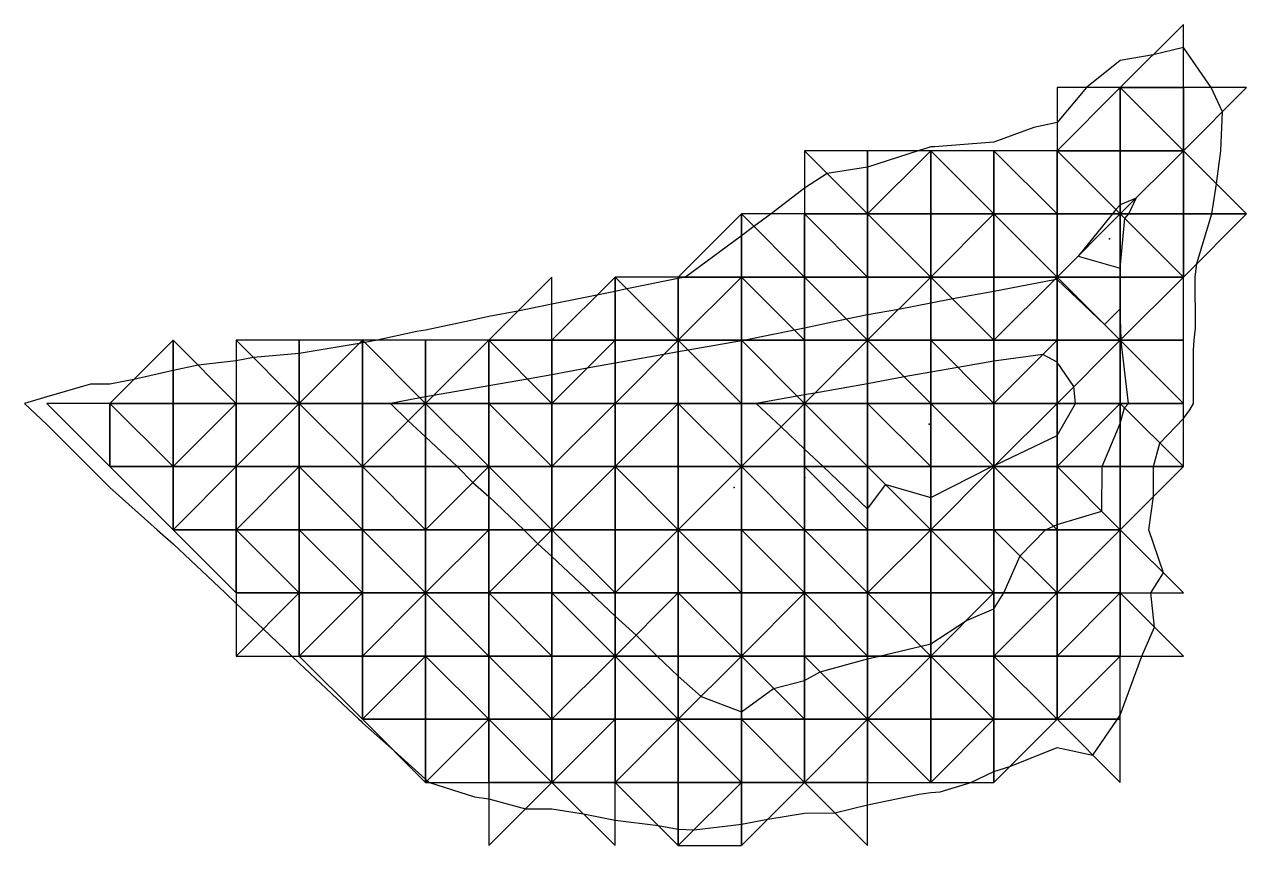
# Model space of a CAD drawing. Header units: metres. Extents: x 4732344 to 4732577, y 2266116 to 2266284.
# Drawn here: x 4732519.1 to 4732528.78, y 2266250.73 to 2266257.23 of the extents above; entities that cross this region are included whole.
import ezdxf

# ---------------------------------------------------------------- set-up
doc = ezdxf.new("R2010")
doc.units = ezdxf.units.M
doc.layers.add('TIN', color=5, linetype='Continuous')

msp = doc.modelspace()

# ---------------------------------------------------------------- linework, layer by layer
at = {"layer": 'lleno', "color": 3}
for points in [[(4732524.279, 2266255.2231, 1328.1258), (4732523.8731, 2266255.1409, 1328.1122), (4732523.779, 2266255.1219, 1328.109), (4732523.6351, 2266255.0911, 1328.1042), (4732523.279, 2266255.0216, 1328.0922), (4732523.0098, 2266254.9658, 1328.0831), (4732522.779, 2266254.9225, 1328.0752), (4732522.6259, 2266254.8881, 1328.0701), (4732522.279, 2266254.8152, 1328.0583), (4732522.2099, 2266254.8041, 1328.056), (4732521.8966, 2266254.735, 1328.0454), (4732521.7965, 2266254.7175, 1328.042), (4732521.779, 2266254.7142, 1328.0414), (4732521.7537, 2266254.7097, 1328.0405), (4732521.279, 2266254.6297, 1328.0244), (4732520.9149, 2266254.5991, 1328.0119), (4732520.779, 2266254.5722, 1328.0073), (4732520.4769, 2266254.5371, 1327.997), (4732520.279, 2266254.4945, 1327.9903), (4732519.9675, 2266254.4235, 1327.9799), (4732519.779, 2266254.3883, 1327.9735), (4732519.6257, 2266254.3883, 1327.9683), (4732519.279, 2266254.2867, 1327.9568), (4732519.1025, 2266254.235, 1327.9506), (4732519.279, 2266254.0683, 1327.9551), (4732519.6123, 2266253.735, 1327.9635), (4732519.6957, 2266253.6517, 1327.9616), (4732519.779, 2266253.5683, 1327.9594), (4732520.154, 2266253.235, 1327.9508), (4732520.2202, 2266253.1762, 1327.95), (4732520.279, 2266253.1239, 1327.9502), (4732520.6908, 2266252.735, 1327.9503), (4732520.779, 2266252.6517, 1327.9504), (4732520.9933, 2266252.4493, 1327.9505), (4732521.2202, 2266252.235, 1327.9506), (4732521.279, 2266252.1794, 1327.9506), (4732521.7496, 2266251.735, 1327.9505), (4732521.7651, 2266251.7211, 1327.9505), (4732521.779, 2266251.7072, 1327.9505), (4732522.029, 2266251.485, 1327.9509), (4732522.279, 2266251.26, 1327.9513), (4732522.2925, 2266251.2485, 1327.9516), (4732522.3084, 2266251.235, 1327.9522), (4732522.6647, 2266251.1207, 1327.9642), (4732522.779, 2266251.106, 1327.9681), (4732523.0701, 2266251.0261, 1327.978), (4732523.279, 2266251.0261, 1327.9852), (4732523.529, 2266250.985, 1327.9939), (4732523.779, 2266250.9362, 1328.0025), (4732524.1193, 2266250.8947, 1328.0142), (4732524.279, 2266250.8642, 1328.0197), (4732524.404, 2266250.86, 1328.0241), (4732524.779, 2266250.9033, 1328.0371), (4732524.9873, 2266250.9433, 1328.0443), (4732525.279, 2266250.9924, 1328.0545), (4732525.5192, 2266250.9948, 1328.0628), (4732525.779, 2266251.0582, 1328.0718), (4732526.1867, 2266251.1427, 1328.086), (4732526.279, 2266251.1561, 1328.0892), (4732526.354, 2266251.16, 1328.0918), (4732526.5948, 2266251.235, 1328.1002), (4732526.779, 2266251.3225, 1328.1184), (4732526.904, 2266251.36, 1328.1352), (4732527.279, 2266251.5116, 1328.1871), (4732527.5628, 2266251.4512, 1328.22), (4732527.7563, 2266251.735, 1328.2543), (4732527.779, 2266251.7683, 1328.2584), (4732527.9497, 2266252.235, 1328.2966), (4732528.0502, 2266252.4638, 1328.3175), (4732528.0214, 2266252.735, 1328.3239), (4732528.1201, 2266252.8939, 1328.3419), (4732528.0043, 2266253.235, 1328.3531), (4732528.0416, 2266253.4976, 1328.3847), (4732528.0433, 2266253.735, 1328.4077), (4732528.0936, 2266253.9204, 1328.4343), (4732528.279, 2266254.1143, 1328.4858), (4732528.33, 2266254.184, 1328.5015), (4732528.3585, 2266254.235, 1328.5114), (4732528.3585, 2266254.6555, 1328.5047), (4732528.3637, 2266254.735, 1328.5038), (4732528.3753, 2266254.8313, 1328.5037), (4732528.3716, 2266255.235, 1328.4939), (4732528.3854, 2266255.3414, 1328.494), (4732528.5049, 2266255.735, 1328.5064), (4732528.5418, 2266255.9722, 1328.5076), (4732528.574, 2266256.235, 1328.5074), (4732528.5873, 2266256.5433, 1328.4867), (4732528.4988, 2266256.735, 1328.4623), (4732528.279, 2266257.0525, 1328.4194), (4732528.0394, 2266256.9954, 1328.3953), (4732527.779, 2266256.9505, 1328.35), (4732527.513, 2266256.735, 1328.3076), (4732527.279, 2266256.46, 1328.2722), (4732527.0953, 2266256.4187, 1328.2404), (4732526.779, 2266256.3044, 1328.2075), (4732526.3093, 2266256.2653, 1328.1915), (4732526.279, 2266256.2653, 1328.1905), (4732526.2552, 2266256.2588, 1328.1897), (4732526.179, 2266256.235, 1328.1871), (4732525.779, 2266256.106, 1328.1739), (4732525.4596, 2266256.0544, 1328.1631), (4732525.279, 2266255.9395, 1328.1574), (4732525.0143, 2266255.735, 1328.1491), (4732524.879, 2266255.635, 1328.1448), (4732524.779, 2266255.5611, 1328.1417), (4732524.3378, 2266255.235, 1328.1278), (4732524.279, 2266255.2231, 1328.1258)], [(4732527.8139, 2266255.7001, 1328.4843), (4732527.8457, 2266255.735, 1328.4892), (4732527.904, 2266255.86, 1328.4968), (4732527.779, 2266255.8082, 1328.4757), (4732527.7449, 2266255.7691, 1328.4705), (4732527.7178, 2266255.735, 1328.4665), (4732527.4457, 2266255.4017, 1328.4256), (4732527.779, 2266255.3064, 1328.487), (4732527.8139, 2266255.7001, 1328.4843)], [(4732524.3579, 2266254.6561, 1328.2306), (4732524.279, 2266254.6422, 1328.228), (4732524.1651, 2266254.6211, 1328.2242), (4732523.779, 2266254.5527, 1328.2112), (4732523.5575, 2266254.5135, 1328.2037), (4732523.279, 2266254.4618, 1328.1943), (4732523.086, 2266254.428, 1328.1878), (4732522.779, 2266254.3742, 1328.1773), (4732522.3415, 2266254.2975, 1328.1625), (4732522.279, 2266254.2865, 1328.1604), (4732522.2351, 2266254.2789, 1328.1589), (4732522.0012, 2266254.235, 1328.15), (4732522.1401, 2266254.0961, 1328.1498), (4732522.279, 2266253.9718, 1328.1501), (4732522.529, 2266253.735, 1328.1502), (4732522.654, 2266253.61, 1328.15), (4732522.779, 2266253.4982, 1328.1502), (4732523.0568, 2266253.235, 1328.1501), (4732523.1679, 2266253.1239, 1328.1499), (4732523.279, 2266253.0245, 1328.1501), (4732523.5846, 2266252.735, 1328.15), (4732523.779, 2266252.5508, 1328.15), (4732523.9457, 2266252.4017, 1328.1503), (4732524.1123, 2266252.235, 1328.15), (4732524.279, 2266252.0771, 1328.15), (4732524.4596, 2266251.9156, 1328.1504), (4732524.779, 2266251.7927, 1328.1569), (4732525.0346, 2266251.9794, 1328.1726), (4732525.279, 2266252.0406, 1328.1833), (4732525.404, 2266252.11, 1328.1902), (4732525.779, 2266252.2123, 1328.2068), (4732525.8699, 2266252.235, 1328.2108), (4732526.2014, 2266252.3126, 1328.225), (4732526.279, 2266252.3307, 1328.2283), (4732526.5603, 2266252.5162, 1328.2447), (4732526.779, 2266252.61, 1328.2657), (4732526.8568, 2266252.735, 1328.2799), (4732526.9867, 2266253.0273, 1328.3067), (4732527.1881, 2266253.235, 1328.3392), (4732527.2504, 2266253.2636, 1328.348), (4732527.279, 2266253.2773, 1328.352), (4732527.6323, 2266253.3817, 1328.4009), (4732527.6361, 2266253.735, 1328.4353), (4732527.779, 2266254.0771, 1328.4933), (4732527.8127, 2266254.2013, 1328.5112), (4732527.8449, 2266254.235, 1328.5201), (4732527.7853, 2266254.7288, 1328.5011), (4732527.7853, 2266254.735, 1328.501), (4732527.7852, 2266254.7412, 1328.5008), (4732527.779, 2266254.985, 1328.4942), (4732527.654, 2266254.86, 1328.4748), (4732527.279, 2266255.2171, 1328.4001), (4732527.2579, 2266255.2139, 1328.3965), (4732526.779, 2266255.1214, 1328.3134), (4732526.4521, 2266255.0619, 1328.301), (4732526.279, 2266255.0281, 1328.2951), (4732526.0219, 2266254.9779, 1328.2865), (4732525.779, 2266254.935, 1328.2783), (4732525.6123, 2266254.9017, 1328.2728), (4732525.279, 2266254.8302, 1328.2616), (4732525.1998, 2266254.8142, 1328.2589), (4732524.8084, 2266254.735, 1328.2458), (4732524.7834, 2266254.7306, 1328.245), (4732524.779, 2266254.7298, 1328.2448), (4732524.3579, 2266254.6561, 1328.2306)], [(4732526.779, 2266254.5701, 1328.4258), (4732526.4939, 2266254.5201, 1328.4044), (4732526.279, 2266254.4824, 1328.3972), (4732526.0685, 2266254.4455, 1328.3901), (4732525.779, 2266254.3912, 1328.3804), (4732525.3613, 2266254.3173, 1328.3664), (4732525.279, 2266254.302, 1328.3636), (4732525.222, 2266254.292, 1328.3617), (4732524.8966, 2266254.235, 1328.3498), (4732525.0933, 2266254.0493, 1328.3498), (4732525.279, 2266253.8739, 1328.3498), (4732525.4261, 2266253.735, 1328.3499), (4732525.779, 2266253.4017, 1328.3499), (4732525.9219, 2266253.5921, 1328.3617), (4732526.279, 2266253.4892, 1328.3702), (4732526.7623, 2266253.735, 1328.4049), (4732526.7688, 2266253.7452, 1328.4061), (4732526.779, 2266253.7426, 1328.4073), (4732526.7925, 2266253.7485, 1328.4092), (4732527.279, 2266253.9815, 1328.4954), (4732527.4242, 2266254.235, 1328.5453), (4732527.4123, 2266254.3683, 1328.5429), (4732527.279, 2266254.5623, 1328.5149), (4732527.1659, 2266254.6219, 1328.4934), (4732526.779, 2266254.5701, 1328.4258)]]:
    msp.add_polyline3d(points, dxfattribs=at)
at = {"layer": 'lleno_centroid', "color": 2}
for p in [(4732527.6927, 2266255.5385, 1328.4664), (4732526.2647, 2266254.0702, 1328.3908), (4732525.2825, 2266253.6477, 1328.2418), (4732524.7232, 2266253.5688, 1328.1197)]:
    msp.add_point(p, dxfattribs=at)
at = {"layer": 'TIN', "color": 5}
for points in [[(4732527.779, 2266256.735, 0.125), (4732528.279, 2266256.735, 0.14), (4732528.279, 2266257.235, 0.077)], [(4732527.779, 2266256.735, 0.125), (4732527.279, 2266256.735, 0.078), (4732527.279, 2266256.235, 0.118)], [(4732527.279, 2266256.235, 0.118), (4732527.779, 2266256.235, 0.165), (4732527.779, 2266256.735, 0.125)], [(4732528.279, 2266256.235, 0.182), (4732528.279, 2266256.735, 0.14), (4732527.779, 2266256.735, 0.125)], [(4732527.779, 2266256.735, 0.125), (4732527.779, 2266256.235, 0.165), (4732528.279, 2266256.235, 0.182)], [(4732528.779, 2266256.735, 0.049), (4732528.279, 2266256.735, 0.14), (4732528.279, 2266256.235, 0.182)], [(4732525.279, 2266256.235, 0.087), (4732525.279, 2266255.735, 0.109), (4732525.779, 2266255.735, 0.123)], [(4732525.779, 2266255.735, 0.123), (4732525.779, 2266256.235, 0.092), (4732525.279, 2266256.235, 0.087)], [(4732526.279, 2266256.235, 0.102), (4732525.779, 2266256.235, 0.092), (4732525.779, 2266255.735, 0.123)], [(4732525.779, 2266255.735, 0.123), (4732526.279, 2266255.735, 0.133), (4732526.279, 2266256.235, 0.102)], [(4732526.279, 2266256.235, 0.102), (4732526.279, 2266255.735, 0.133), (4732526.779, 2266255.735, 0.14)], [(4732526.779, 2266255.735, 0.14), (4732526.779, 2266256.235, 0.105), (4732526.279, 2266256.235, 0.102)], [(4732526.779, 2266255.735, 0.14), (4732527.279, 2266255.735, 0.157), (4732526.779, 2266256.235, 0.105)], [(4732527.279, 2266255.735, 0.157), (4732527.279, 2266256.235, 0.118), (4732526.779, 2266256.235, 0.105)], [(4732527.279, 2266255.735, 0.157), (4732527.779, 2266255.735, 0.206), (4732527.279, 2266256.235, 0.118)], [(4732527.279, 2266256.235, 0.118), (4732527.779, 2266255.735, 0.206), (4732527.779, 2266256.235, 0.165)], [(4732528.279, 2266256.235, 0.182), (4732527.779, 2266255.735, 0.206), (4732528.279, 2266255.735, 0.161)], [(4732527.779, 2266256.235, 0.165), (4732527.779, 2266255.735, 0.206), (4732528.279, 2266256.235, 0.182)], [(4732528.279, 2266255.735, 0.161), (4732528.779, 2266255.735, 0.026), (4732528.279, 2266256.235, 0.182)], [(4732524.279, 2266255.235, 0.098), (4732524.779, 2266255.235, 0.115), (4732524.779, 2266255.735, 0.092)], [(4732525.279, 2266255.235, 0.132), (4732525.279, 2266255.735, 0.109), (4732524.779, 2266255.735, 0.092)], [(4732524.779, 2266255.735, 0.092), (4732524.779, 2266255.235, 0.115), (4732525.279, 2266255.235, 0.132)], [(4732525.279, 2266255.235, 0.132), (4732525.779, 2266255.235, 0.149), (4732525.279, 2266255.735, 0.109)], [(4732525.279, 2266255.735, 0.109), (4732525.779, 2266255.235, 0.149), (4732525.779, 2266255.735, 0.123)], [(4732525.779, 2266255.735, 0.123), (4732525.779, 2266255.235, 0.149), (4732526.279, 2266255.235, 0.164)], [(4732526.279, 2266255.235, 0.164), (4732526.279, 2266255.735, 0.133), (4732525.779, 2266255.735, 0.123)], [(4732526.779, 2266255.735, 0.14), (4732526.279, 2266255.735, 0.133), (4732526.279, 2266255.235, 0.164)], [(4732526.279, 2266255.235, 0.164), (4732526.779, 2266255.235, 0.18), (4732526.779, 2266255.735, 0.14)], [(4732527.279, 2266255.235, 0.197), (4732527.279, 2266255.735, 0.157), (4732526.779, 2266255.735, 0.14)], [(4732526.779, 2266255.735, 0.14), (4732526.779, 2266255.235, 0.18), (4732527.279, 2266255.235, 0.197)], [(4732527.779, 2266255.235, 0.199), (4732527.779, 2266255.735, 0.206), (4732527.279, 2266255.235, 0.197)], [(4732527.279, 2266255.235, 0.197), (4732527.779, 2266255.735, 0.206), (4732527.279, 2266255.735, 0.157)], [(4732527.779, 2266255.235, 0.199), (4732528.279, 2266255.235, 0.12), (4732527.779, 2266255.735, 0.206)], [(4732527.779, 2266255.735, 0.206), (4732528.279, 2266255.235, 0.12), (4732528.279, 2266255.735, 0.161)], [(4732528.279, 2266255.735, 0.161), (4732528.279, 2266255.235, 0.12), (4732528.779, 2266255.735, 0.026)], [(4732522.779, 2266254.735, 0.13), (4732523.279, 2266254.735, 0.147), (4732523.279, 2266255.235, 0.065)], [(4732523.779, 2266255.235, 0.081), (4732523.279, 2266254.735, 0.147), (4732523.779, 2266254.735, 0.165)], [(4732523.779, 2266255.235, 0.081), (4732524.279, 2266254.735, 0.182), (4732524.279, 2266255.235, 0.098)], [(4732523.779, 2266254.735, 0.165), (4732524.279, 2266254.735, 0.182), (4732523.779, 2266255.235, 0.081)], [(4732524.279, 2266254.735, 0.182), (4732524.779, 2266255.235, 0.115), (4732524.279, 2266255.235, 0.098)], [(4732524.779, 2266254.735, 0.199), (4732524.779, 2266255.235, 0.115), (4732524.279, 2266254.735, 0.182)], [(4732525.279, 2266254.735, 0.216), (4732524.779, 2266255.235, 0.115), (4732524.779, 2266254.735, 0.199)], [(4732525.279, 2266255.235, 0.132), (4732524.779, 2266255.235, 0.115), (4732525.279, 2266254.735, 0.216)], [(4732525.779, 2266254.735, 0.234), (4732525.779, 2266255.235, 0.149), (4732525.279, 2266255.235, 0.132)], [(4732525.279, 2266255.235, 0.132), (4732525.279, 2266254.735, 0.216), (4732525.779, 2266254.735, 0.234)], [(4732526.279, 2266254.735, 0.251), (4732526.279, 2266255.235, 0.164), (4732525.779, 2266254.735, 0.234)], [(4732525.779, 2266254.735, 0.234), (4732526.279, 2266255.235, 0.164), (4732525.779, 2266255.235, 0.149)], [(4732526.279, 2266255.235, 0.164), (4732526.779, 2266254.735, 0.268), (4732526.779, 2266255.235, 0.18)], [(4732526.279, 2266254.735, 0.251), (4732526.779, 2266254.735, 0.268), (4732526.279, 2266255.235, 0.164)], [(4732527.279, 2266255.235, 0.197), (4732526.779, 2266254.735, 0.268), (4732527.279, 2266254.735, 0.281)], [(4732526.779, 2266255.235, 0.18), (4732526.779, 2266254.735, 0.268), (4732527.279, 2266255.235, 0.197)], [(4732527.779, 2266254.735, 0.201), (4732527.279, 2266255.235, 0.197), (4732527.279, 2266254.735, 0.281)], [(4732527.779, 2266255.235, 0.199), (4732527.279, 2266255.235, 0.197), (4732527.779, 2266254.735, 0.201)], [(4732527.779, 2266254.735, 0.201), (4732528.279, 2266255.235, 0.12), (4732527.779, 2266255.235, 0.199)], [(4732527.779, 2266254.735, 0.201), (4732528.279, 2266254.735, 0.121), (4732528.279, 2266255.235, 0.12)], [(4732519.779, 2266254.235, 0.123), (4732520.279, 2266254.235, 0.141), (4732520.279, 2266254.735, 0.062)], [(4732520.779, 2266254.235, 0.158), (4732520.279, 2266254.735, 0.062), (4732520.279, 2266254.235, 0.141)], [(4732521.279, 2266254.235, 0.175), (4732521.279, 2266254.735, 0.08), (4732520.779, 2266254.735, 0.072)], [(4732520.779, 2266254.735, 0.072), (4732520.779, 2266254.235, 0.158), (4732521.279, 2266254.235, 0.175)], [(4732521.779, 2266254.235, 0.192), (4732521.779, 2266254.735, 0.096), (4732521.279, 2266254.235, 0.175)], [(4732521.779, 2266254.735, 0.096), (4732521.279, 2266254.735, 0.08), (4732521.279, 2266254.235, 0.175)], [(4732522.279, 2266254.235, 0.21), (4732522.279, 2266254.735, 0.113), (4732521.779, 2266254.735, 0.096)], [(4732522.279, 2266254.235, 0.21), (4732521.779, 2266254.735, 0.096), (4732521.779, 2266254.235, 0.192)], [(4732522.779, 2266254.735, 0.13), (4732522.279, 2266254.235, 0.21), (4732522.779, 2266254.235, 0.227)], [(4732522.279, 2266254.735, 0.113), (4732522.279, 2266254.235, 0.21), (4732522.779, 2266254.735, 0.13)], [(4732522.779, 2266254.735, 0.13), (4732523.279, 2266254.235, 0.244), (4732523.279, 2266254.735, 0.147)], [(4732522.779, 2266254.735, 0.13), (4732522.779, 2266254.235, 0.227), (4732523.279, 2266254.235, 0.244)], [(4732523.779, 2266254.735, 0.165), (4732523.279, 2266254.735, 0.147), (4732523.279, 2266254.235, 0.244)], [(4732523.279, 2266254.235, 0.244), (4732523.779, 2266254.235, 0.261), (4732523.779, 2266254.735, 0.165)], [(4732523.779, 2266254.235, 0.261), (4732524.279, 2266254.735, 0.182), (4732523.779, 2266254.735, 0.165)], [(4732524.279, 2266254.235, 0.279), (4732524.279, 2266254.735, 0.182), (4732523.779, 2266254.235, 0.261)], [(4732524.279, 2266254.735, 0.182), (4732524.779, 2266254.235, 0.296), (4732524.779, 2266254.735, 0.199)], [(4732524.279, 2266254.235, 0.279), (4732524.779, 2266254.235, 0.296), (4732524.279, 2266254.735, 0.182)], [(4732524.779, 2266254.735, 0.199), (4732524.779, 2266254.235, 0.296), (4732525.279, 2266254.235, 0.313)], [(4732525.279, 2266254.235, 0.313), (4732525.279, 2266254.735, 0.216), (4732524.779, 2266254.735, 0.199)], [(4732525.279, 2266254.235, 0.313), (4732525.779, 2266254.735, 0.234), (4732525.279, 2266254.735, 0.216)], [(4732525.779, 2266254.235, 0.33), (4732525.779, 2266254.735, 0.234), (4732525.279, 2266254.235, 0.313)], [(4732525.779, 2266254.735, 0.234), (4732526.279, 2266254.235, 0.348), (4732526.279, 2266254.735, 0.251)], [(4732525.779, 2266254.735, 0.234), (4732525.779, 2266254.235, 0.33), (4732526.279, 2266254.235, 0.348)], [(4732526.779, 2266254.235, 0.365), (4732526.779, 2266254.735, 0.268), (4732526.279, 2266254.735, 0.251)], [(4732526.279, 2266254.735, 0.251), (4732526.279, 2266254.235, 0.348), (4732526.779, 2266254.235, 0.365)], [(4732527.279, 2266254.735, 0.281), (4732526.779, 2266254.735, 0.268), (4732526.779, 2266254.235, 0.365)], [(4732527.279, 2266254.235, 0.336), (4732527.279, 2266254.735, 0.281), (4732526.779, 2266254.235, 0.365)], [(4732527.779, 2266254.735, 0.201), (4732527.279, 2266254.735, 0.281), (4732527.279, 2266254.235, 0.336)], [(4732527.279, 2266254.235, 0.336), (4732527.779, 2266254.235, 0.212), (4732527.779, 2266254.735, 0.201)], [(4732527.779, 2266254.735, 0.201), (4732527.779, 2266254.235, 0.212), (4732528.279, 2266254.235, 0.121)], [(4732528.279, 2266254.235, 0.121), (4732528.279, 2266254.735, 0.121), (4732527.779, 2266254.735, 0.201)], [(4732519.279, 2266254.235, 0.106), (4732519.779, 2266253.735, 0.106), (4732519.779, 2266254.235, 0.123)], [(4732520.279, 2266253.735, 0.122), (4732520.279, 2266254.235, 0.141), (4732519.779, 2266254.235, 0.123)], [(4732519.779, 2266254.235, 0.123), (4732519.779, 2266253.735, 0.106), (4732520.279, 2266253.735, 0.122)], [(4732520.279, 2266254.235, 0.141), (4732520.279, 2266253.735, 0.122), (4732520.779, 2266254.235, 0.158)], [(4732520.279, 2266253.735, 0.122), (4732520.779, 2266253.735, 0.14), (4732520.779, 2266254.235, 0.158)], [(4732521.279, 2266254.235, 0.175), (4732520.779, 2266254.235, 0.158), (4732520.779, 2266253.735, 0.14)], [(4732520.779, 2266253.735, 0.14), (4732521.279, 2266253.735, 0.157), (4732521.279, 2266254.235, 0.175)], [(4732521.279, 2266254.235, 0.175), (4732521.779, 2266253.735, 0.174), (4732521.779, 2266254.235, 0.192)], [(4732521.279, 2266254.235, 0.175), (4732521.279, 2266253.735, 0.157), (4732521.779, 2266253.735, 0.174)], [(4732521.779, 2266254.235, 0.192), (4732521.779, 2266253.735, 0.174), (4732522.279, 2266254.235, 0.21)], [(4732522.279, 2266254.235, 0.21), (4732521.779, 2266253.735, 0.174), (4732522.279, 2266253.735, 0.191)], [(4732522.779, 2266253.735, 0.209), (4732522.779, 2266254.235, 0.227), (4732522.279, 2266254.235, 0.21)], [(4732522.279, 2266254.235, 0.21), (4732522.279, 2266253.735, 0.191), (4732522.779, 2266253.735, 0.209)], [(4732522.779, 2266254.235, 0.227), (4732523.279, 2266253.735, 0.226), (4732523.279, 2266254.235, 0.244)], [(4732522.779, 2266253.735, 0.209), (4732523.279, 2266253.735, 0.226), (4732522.779, 2266254.235, 0.227)], [(4732523.279, 2266253.735, 0.226), (4732523.779, 2266253.735, 0.243), (4732523.779, 2266254.235, 0.261)], [(4732523.779, 2266254.235, 0.261), (4732523.279, 2266254.235, 0.244), (4732523.279, 2266253.735, 0.226)], [(4732524.279, 2266253.735, 0.26), (4732524.279, 2266254.235, 0.279), (4732523.779, 2266253.735, 0.243)], [(4732524.279, 2266254.235, 0.279), (4732523.779, 2266254.235, 0.261), (4732523.779, 2266253.735, 0.243)], [(4732524.779, 2266253.735, 0.278), (4732524.279, 2266254.235, 0.279), (4732524.279, 2266253.735, 0.26)], [(4732524.779, 2266253.735, 0.278), (4732524.779, 2266254.235, 0.296), (4732524.279, 2266254.235, 0.279)], [(4732525.279, 2266254.235, 0.313), (4732524.779, 2266253.735, 0.278), (4732525.279, 2266253.735, 0.295)], [(4732524.779, 2266254.235, 0.296), (4732524.779, 2266253.735, 0.278), (4732525.279, 2266254.235, 0.313)], [(4732525.279, 2266253.735, 0.295), (4732525.779, 2266253.735, 0.312), (4732525.279, 2266254.235, 0.313)], [(4732525.779, 2266253.735, 0.312), (4732525.779, 2266254.235, 0.33), (4732525.279, 2266254.235, 0.313)], [(4732526.279, 2266253.735, 0.329), (4732525.779, 2266254.235, 0.33), (4732525.779, 2266253.735, 0.312)], [(4732526.279, 2266254.235, 0.348), (4732525.779, 2266254.235, 0.33), (4732526.279, 2266253.735, 0.329)], [(4732526.779, 2266253.735, 0.299), (4732526.779, 2266254.235, 0.365), (4732526.279, 2266254.235, 0.348)], [(4732526.279, 2266254.235, 0.348), (4732526.279, 2266253.735, 0.329), (4732526.779, 2266253.735, 0.299)], [(4732526.779, 2266253.735, 0.299), (4732527.279, 2266253.735, 0.265), (4732527.279, 2266254.235, 0.336)], [(4732527.279, 2266254.235, 0.336), (4732526.779, 2266254.235, 0.365), (4732526.779, 2266253.735, 0.299)], [(4732527.779, 2266254.235, 0.212), (4732527.279, 2266253.735, 0.265), (4732527.779, 2266253.735, 0.174)], [(4732527.279, 2266254.235, 0.336), (4732527.279, 2266253.735, 0.265), (4732527.779, 2266254.235, 0.212)], [(4732527.779, 2266253.735, 0.174), (4732528.279, 2266253.735, 0.034), (4732527.779, 2266254.235, 0.212)], [(4732528.279, 2266253.735, 0.034), (4732528.279, 2266254.235, 0.121), (4732527.779, 2266254.235, 0.212)], [(4732520.279, 2266253.235, 0.104), (4732520.279, 2266253.735, 0.122), (4732519.779, 2266253.735, 0.106)], [(4732520.279, 2266253.735, 0.122), (4732520.279, 2266253.235, 0.104), (4732520.779, 2266253.735, 0.14)], [(4732520.779, 2266253.735, 0.14), (4732520.279, 2266253.235, 0.104), (4732520.779, 2266253.235, 0.121)], [(4732521.279, 2266253.735, 0.157), (4732520.779, 2266253.235, 0.121), (4732521.279, 2266253.235, 0.139)], [(4732521.279, 2266253.735, 0.157), (4732520.779, 2266253.735, 0.14), (4732520.779, 2266253.235, 0.121)], [(4732521.279, 2266253.735, 0.157), (4732521.279, 2266253.235, 0.139), (4732521.779, 2266253.235, 0.156)], [(4732521.779, 2266253.235, 0.156), (4732521.779, 2266253.735, 0.174), (4732521.279, 2266253.735, 0.157)], [(4732522.279, 2266253.735, 0.191), (4732521.779, 2266253.735, 0.174), (4732522.279, 2266253.235, 0.173)], [(4732522.279, 2266253.235, 0.173), (4732521.779, 2266253.735, 0.174), (4732521.779, 2266253.235, 0.156)], [(4732522.279, 2266253.235, 0.173), (4732522.779, 2266253.235, 0.19), (4732522.779, 2266253.735, 0.209)], [(4732522.779, 2266253.735, 0.209), (4732522.279, 2266253.735, 0.191), (4732522.279, 2266253.235, 0.173)], [(4732523.279, 2266253.235, 0.208), (4732523.279, 2266253.735, 0.226), (4732522.779, 2266253.735, 0.209)], [(4732522.779, 2266253.735, 0.209), (4732522.779, 2266253.235, 0.19), (4732523.279, 2266253.235, 0.208)], [(4732523.779, 2266253.235, 0.225), (4732523.779, 2266253.735, 0.243), (4732523.279, 2266253.235, 0.208)], [(4732523.779, 2266253.735, 0.243), (4732523.279, 2266253.735, 0.226), (4732523.279, 2266253.235, 0.208)], [(4732523.779, 2266253.235, 0.225), (4732524.279, 2266253.235, 0.242), (4732523.779, 2266253.735, 0.243)], [(4732523.779, 2266253.735, 0.243), (4732524.279, 2266253.235, 0.242), (4732524.279, 2266253.735, 0.26)], [(4732524.279, 2266253.235, 0.242), (4732524.779, 2266253.735, 0.278), (4732524.279, 2266253.735, 0.26)], [(4732524.779, 2266253.235, 0.259), (4732524.779, 2266253.735, 0.278), (4732524.279, 2266253.235, 0.242)], [(4732524.779, 2266253.735, 0.278), (4732524.779, 2266253.235, 0.259), (4732525.279, 2266253.235, 0.277)], [(4732524.779, 2266253.735, 0.278), (4732525.279, 2266253.235, 0.277), (4732525.279, 2266253.735, 0.295)], [(4732525.279, 2266253.735, 0.295), (4732525.279, 2266253.235, 0.277), (4732525.779, 2266253.235, 0.294)], [(4732525.779, 2266253.235, 0.294), (4732525.779, 2266253.735, 0.312), (4732525.279, 2266253.735, 0.295)], [(4732525.779, 2266253.735, 0.312), (4732525.779, 2266253.235, 0.294), (4732526.279, 2266253.235, 0.27)], [(4732526.279, 2266253.235, 0.27), (4732526.279, 2266253.735, 0.329), (4732525.779, 2266253.735, 0.312)], [(4732526.779, 2266253.235, 0.227), (4732526.779, 2266253.735, 0.299), (4732526.279, 2266253.235, 0.27)], [(4732526.279, 2266253.235, 0.27), (4732526.779, 2266253.735, 0.299), (4732526.279, 2266253.735, 0.329)], [(4732527.279, 2266253.235, 0.194), (4732527.279, 2266253.735, 0.265), (4732526.779, 2266253.735, 0.299)], [(4732526.779, 2266253.735, 0.299), (4732526.779, 2266253.235, 0.227), (4732527.279, 2266253.235, 0.194)], [(4732527.779, 2266253.235, 0.173), (4732527.279, 2266253.735, 0.265), (4732527.279, 2266253.235, 0.194)], [(4732527.779, 2266253.735, 0.174), (4732527.279, 2266253.735, 0.265), (4732527.779, 2266253.235, 0.173)], [(4732527.779, 2266253.235, 0.173), (4732528.279, 2266253.735, 0.034), (4732527.779, 2266253.735, 0.174)], [(4732520.779, 2266252.735, 0.103), (4732520.779, 2266253.235, 0.121), (4732520.279, 2266253.235, 0.104)], [(4732520.779, 2266253.235, 0.121), (4732520.779, 2266252.735, 0.103), (4732521.279, 2266252.735, 0.12)], [(4732521.279, 2266252.735, 0.12), (4732521.279, 2266253.235, 0.139), (4732520.779, 2266253.235, 0.121)], [(4732521.779, 2266252.735, 0.138), (4732521.279, 2266253.235, 0.139), (4732521.279, 2266252.735, 0.12)], [(4732521.779, 2266253.235, 0.156), (4732521.279, 2266253.235, 0.139), (4732521.779, 2266252.735, 0.138)], [(4732521.779, 2266253.235, 0.156), (4732521.779, 2266252.735, 0.138), (4732522.279, 2266252.735, 0.155)], [(4732522.279, 2266252.735, 0.155), (4732522.279, 2266253.235, 0.173), (4732521.779, 2266253.235, 0.156)], [(4732522.779, 2266253.235, 0.19), (4732522.279, 2266253.235, 0.173), (4732522.279, 2266252.735, 0.155)], [(4732522.279, 2266252.735, 0.155), (4732522.779, 2266252.735, 0.172), (4732522.779, 2266253.235, 0.19)], [(4732522.779, 2266252.735, 0.172), (4732523.279, 2266253.235, 0.208), (4732522.779, 2266253.235, 0.19)], [(4732523.279, 2266252.735, 0.189), (4732523.279, 2266253.235, 0.208), (4732522.779, 2266252.735, 0.172)], [(4732523.279, 2266253.235, 0.208), (4732523.779, 2266252.735, 0.207), (4732523.779, 2266253.235, 0.225)], [(4732523.279, 2266253.235, 0.208), (4732523.279, 2266252.735, 0.189), (4732523.779, 2266252.735, 0.207)], [(4732524.279, 2266253.235, 0.242), (4732523.779, 2266252.735, 0.207), (4732524.279, 2266252.735, 0.224)], [(4732523.779, 2266253.235, 0.225), (4732523.779, 2266252.735, 0.207), (4732524.279, 2266253.235, 0.242)], [(4732524.779, 2266252.735, 0.241), (4732524.779, 2266253.235, 0.259), (4732524.279, 2266253.235, 0.242)], [(4732524.279, 2266252.735, 0.224), (4732524.779, 2266252.735, 0.241), (4732524.279, 2266253.235, 0.242)], [(4732525.279, 2266252.735, 0.258), (4732524.779, 2266253.235, 0.259), (4732524.779, 2266252.735, 0.241)], [(4732525.279, 2266253.235, 0.277), (4732524.779, 2266253.235, 0.259), (4732525.279, 2266252.735, 0.258)], [(4732525.279, 2266253.235, 0.277), (4732525.279, 2266252.735, 0.258), (4732525.779, 2266252.735, 0.249)], [(4732525.779, 2266252.735, 0.249), (4732525.779, 2266253.235, 0.294), (4732525.279, 2266253.235, 0.277)], [(4732525.779, 2266253.235, 0.294), (4732525.779, 2266252.735, 0.249), (4732526.279, 2266253.235, 0.27)], [(4732526.279, 2266253.235, 0.27), (4732525.779, 2266252.735, 0.249), (4732526.279, 2266252.735, 0.238)], [(4732526.779, 2266252.735, 0.207), (4732526.779, 2266253.235, 0.227), (4732526.279, 2266253.235, 0.27)], [(4732526.279, 2266252.735, 0.238), (4732526.779, 2266252.735, 0.207), (4732526.279, 2266253.235, 0.27)], [(4732527.279, 2266252.735, 0.162), (4732527.279, 2266253.235, 0.194), (4732526.779, 2266253.235, 0.227)], [(4732526.779, 2266253.235, 0.227), (4732526.779, 2266252.735, 0.207), (4732527.279, 2266252.735, 0.162)], [(4732527.279, 2266252.735, 0.162), (4732527.779, 2266252.735, 0.132), (4732527.779, 2266253.235, 0.173)], [(4732527.779, 2266253.235, 0.173), (4732527.279, 2266253.235, 0.194), (4732527.279, 2266252.735, 0.162)], [(4732527.779, 2266253.235, 0.173), (4732527.779, 2266252.735, 0.132), (4732528.279, 2266252.735, 0.066)], [(4732520.779, 2266252.235, 0.085), (4732521.279, 2266252.235, 0.102), (4732521.279, 2266252.735, 0.12)], [(4732521.279, 2266252.735, 0.12), (4732520.779, 2266252.735, 0.103), (4732520.779, 2266252.235, 0.085)], [(4732521.279, 2266252.735, 0.12), (4732521.279, 2266252.235, 0.102), (4732521.779, 2266252.735, 0.138)], [(4732521.279, 2266252.235, 0.102), (4732521.779, 2266252.235, 0.12), (4732521.779, 2266252.735, 0.138)], [(4732522.279, 2266252.735, 0.155), (4732521.779, 2266252.735, 0.138), (4732521.779, 2266252.235, 0.12)], [(4732521.779, 2266252.235, 0.12), (4732522.279, 2266252.235, 0.137), (4732522.279, 2266252.735, 0.155)], [(4732522.779, 2266252.235, 0.154), (4732522.779, 2266252.735, 0.172), (4732522.279, 2266252.735, 0.155)], [(4732522.279, 2266252.735, 0.155), (4732522.279, 2266252.235, 0.137), (4732522.779, 2266252.235, 0.154)], [(4732523.279, 2266252.235, 0.171), (4732523.279, 2266252.735, 0.189), (4732522.779, 2266252.735, 0.172)], [(4732522.779, 2266252.735, 0.172), (4732522.779, 2266252.235, 0.154), (4732523.279, 2266252.235, 0.171)], [(4732523.279, 2266252.735, 0.189), (4732523.779, 2266252.235, 0.188), (4732523.779, 2266252.735, 0.207)], [(4732523.279, 2266252.235, 0.171), (4732523.779, 2266252.235, 0.188), (4732523.279, 2266252.735, 0.189)], [(4732524.279, 2266252.735, 0.224), (4732523.779, 2266252.735, 0.207), (4732523.779, 2266252.235, 0.188)], [(4732523.779, 2266252.235, 0.188), (4732524.279, 2266252.235, 0.206), (4732524.279, 2266252.735, 0.224)], [(4732524.779, 2266252.235, 0.223), (4732524.779, 2266252.735, 0.241), (4732524.279, 2266252.735, 0.224)], [(4732524.279, 2266252.735, 0.224), (4732524.279, 2266252.235, 0.206), (4732524.779, 2266252.235, 0.223)], [(4732524.779, 2266252.235, 0.223), (4732525.279, 2266252.735, 0.258), (4732524.779, 2266252.735, 0.241)], [(4732525.279, 2266252.235, 0.214), (4732525.279, 2266252.735, 0.258), (4732524.779, 2266252.235, 0.223)], [(4732525.779, 2266252.235, 0.202), (4732525.279, 2266252.735, 0.258), (4732525.279, 2266252.235, 0.214)], [(4732525.779, 2266252.235, 0.202), (4732525.779, 2266252.735, 0.249), (4732525.279, 2266252.735, 0.258)], [(4732525.779, 2266252.735, 0.249), (4732525.779, 2266252.235, 0.202), (4732526.279, 2266252.235, 0.191)], [(4732526.279, 2266252.735, 0.238), (4732525.779, 2266252.735, 0.249), (4732526.279, 2266252.235, 0.191)], [(4732526.279, 2266252.235, 0.191), (4732526.779, 2266252.235, 0.179), (4732526.779, 2266252.735, 0.207)], [(4732526.279, 2266252.235, 0.191), (4732526.779, 2266252.735, 0.207), (4732526.279, 2266252.735, 0.238)], [(4732526.779, 2266252.235, 0.179), (4732527.279, 2266252.235, 0.143), (4732527.279, 2266252.735, 0.162)], [(4732527.279, 2266252.735, 0.162), (4732526.779, 2266252.735, 0.207), (4732526.779, 2266252.235, 0.179)], [(4732527.779, 2266252.235, 0.114), (4732527.779, 2266252.735, 0.132), (4732527.279, 2266252.235, 0.143)], [(4732527.279, 2266252.235, 0.143), (4732527.779, 2266252.735, 0.132), (4732527.279, 2266252.735, 0.162)], [(4732527.779, 2266252.235, 0.114), (4732528.279, 2266252.235, 0.073), (4732527.779, 2266252.735, 0.132)], [(4732521.779, 2266251.735, 0.101), (4732521.779, 2266252.235, 0.12), (4732521.279, 2266252.235, 0.102)], [(4732521.779, 2266252.235, 0.12), (4732521.779, 2266251.735, 0.101), (4732522.279, 2266252.235, 0.137)], [(4732522.279, 2266252.235, 0.137), (4732521.779, 2266251.735, 0.101), (4732522.279, 2266251.735, 0.119)], [(4732522.279, 2266251.735, 0.119), (4732522.779, 2266251.735, 0.136), (4732522.279, 2266252.235, 0.137)], [(4732522.779, 2266251.735, 0.136), (4732522.779, 2266252.235, 0.154), (4732522.279, 2266252.235, 0.137)], [(4732522.779, 2266252.235, 0.154), (4732523.279, 2266251.735, 0.153), (4732523.279, 2266252.235, 0.171)], [(4732522.779, 2266252.235, 0.154), (4732522.779, 2266251.735, 0.136), (4732523.279, 2266251.735, 0.153)], [(4732523.279, 2266251.735, 0.153), (4732523.779, 2266252.235, 0.188), (4732523.279, 2266252.235, 0.171)], [(4732523.779, 2266251.735, 0.17), (4732523.779, 2266252.235, 0.188), (4732523.279, 2266251.735, 0.153)], [(4732524.279, 2266251.735, 0.187), (4732524.279, 2266252.235, 0.206), (4732523.779, 2266252.235, 0.188)], [(4732523.779, 2266252.235, 0.188), (4732523.779, 2266251.735, 0.17), (4732524.279, 2266251.735, 0.187)], [(4732524.779, 2266252.235, 0.223), (4732524.279, 2266252.235, 0.206), (4732524.279, 2266251.735, 0.187)], [(4732524.279, 2266251.735, 0.187), (4732524.779, 2266251.735, 0.197), (4732524.779, 2266252.235, 0.223)], [(4732525.279, 2266252.235, 0.214), (4732524.779, 2266252.235, 0.223), (4732525.279, 2266251.735, 0.178)], [(4732525.279, 2266251.735, 0.178), (4732524.779, 2266252.235, 0.223), (4732524.779, 2266251.735, 0.197)], [(4732525.279, 2266252.235, 0.214), (4732525.279, 2266251.735, 0.178), (4732525.779, 2266251.735, 0.158)], [(4732525.779, 2266251.735, 0.158), (4732525.779, 2266252.235, 0.202), (4732525.279, 2266252.235, 0.214)], [(4732525.779, 2266252.235, 0.202), (4732525.779, 2266251.735, 0.158), (4732526.279, 2266252.235, 0.191)], [(4732525.779, 2266251.735, 0.158), (4732526.279, 2266251.735, 0.144), (4732526.279, 2266252.235, 0.191)], [(4732526.779, 2266251.735, 0.133), (4732526.779, 2266252.235, 0.179), (4732526.279, 2266252.235, 0.191)], [(4732526.279, 2266252.235, 0.191), (4732526.279, 2266251.735, 0.144), (4732526.779, 2266251.735, 0.133)], [(4732526.779, 2266252.235, 0.179), (4732527.279, 2266251.735, 0.121), (4732527.279, 2266252.235, 0.143)], [(4732526.779, 2266251.735, 0.133), (4732527.279, 2266251.735, 0.121), (4732526.779, 2266252.235, 0.179)], [(4732527.279, 2266251.735, 0.121), (4732527.779, 2266251.735, 0.099), (4732527.779, 2266252.235, 0.114)], [(4732527.779, 2266252.235, 0.114), (4732527.279, 2266252.235, 0.143), (4732527.279, 2266251.735, 0.121)], [(4732521.779, 2266251.735, 0.101), (4732522.279, 2266251.235, 0.099), (4732522.279, 2266251.735, 0.119)], [(4732522.279, 2266251.735, 0.119), (4732522.279, 2266251.235, 0.099), (4732522.779, 2266251.735, 0.136)], [(4732522.279, 2266251.235, 0.099), (4732522.779, 2266251.235, 0.116), (4732522.779, 2266251.735, 0.136)], [(4732523.279, 2266251.235, 0.133), (4732522.779, 2266251.735, 0.136), (4732522.779, 2266251.235, 0.116)], [(4732523.279, 2266251.735, 0.153), (4732522.779, 2266251.735, 0.136), (4732523.279, 2266251.235, 0.133)], [(4732523.279, 2266251.235, 0.133), (4732523.779, 2266251.235, 0.149), (4732523.779, 2266251.735, 0.17)], [(4732523.779, 2266251.735, 0.17), (4732523.279, 2266251.735, 0.153), (4732523.279, 2266251.235, 0.133)], [(4732523.779, 2266251.235, 0.149), (4732524.279, 2266251.235, 0.166), (4732524.279, 2266251.735, 0.187)], [(4732524.279, 2266251.735, 0.187), (4732523.779, 2266251.735, 0.17), (4732523.779, 2266251.235, 0.149)], [(4732524.779, 2266251.235, 0.169), (4732524.779, 2266251.735, 0.197), (4732524.279, 2266251.735, 0.187)], [(4732524.279, 2266251.735, 0.187), (4732524.279, 2266251.235, 0.166), (4732524.779, 2266251.235, 0.169)], [(4732525.279, 2266251.235, 0.149), (4732525.279, 2266251.735, 0.178), (4732524.779, 2266251.735, 0.197)], [(4732524.779, 2266251.735, 0.197), (4732524.779, 2266251.235, 0.169), (4732525.279, 2266251.235, 0.149)], [(4732525.779, 2266251.735, 0.158), (4732525.279, 2266251.235, 0.149), (4732525.779, 2266251.235, 0.129)], [(4732525.279, 2266251.735, 0.178), (4732525.279, 2266251.235, 0.149), (4732525.779, 2266251.735, 0.158)], [(4732526.279, 2266251.235, 0.112), (4732525.779, 2266251.735, 0.158), (4732525.779, 2266251.235, 0.129)], [(4732526.279, 2266251.235, 0.112), (4732526.279, 2266251.735, 0.144), (4732525.779, 2266251.735, 0.158)], [(4732526.279, 2266251.235, 0.112), (4732526.779, 2266251.235, 0.093), (4732526.779, 2266251.735, 0.133)], [(4732526.779, 2266251.735, 0.133), (4732526.279, 2266251.735, 0.144), (4732526.279, 2266251.235, 0.112)], [(4732526.779, 2266251.235, 0.093), (4732527.279, 2266251.735, 0.121), (4732526.779, 2266251.735, 0.133)], [(4732527.779, 2266251.235, 0.084), (4732527.779, 2266251.735, 0.099), (4732527.279, 2266251.735, 0.121)], [(4732523.279, 2266251.235, 0.133), (4732522.779, 2266251.235, 0.116), (4732522.779, 2266250.735, 0.054)], [(4732523.779, 2266250.735, 0.067), (4732523.779, 2266251.235, 0.149), (4732523.279, 2266251.235, 0.133)], [(4732524.279, 2266250.735, 0.077), (4732524.279, 2266251.235, 0.166), (4732523.779, 2266251.235, 0.149)], [(4732524.279, 2266250.735, 0.077), (4732524.779, 2266250.735, 0.065), (4732524.779, 2266251.235, 0.169)], [(4732524.779, 2266251.235, 0.169), (4732524.279, 2266251.235, 0.166), (4732524.279, 2266250.735, 0.077)], [(4732525.279, 2266251.235, 0.149), (4732524.779, 2266251.235, 0.169), (4732524.779, 2266250.735, 0.065)], [(4732525.279, 2266251.235, 0.149), (4732525.779, 2266250.735, 0.047), (4732525.779, 2266251.235, 0.129)]]:
    msp.add_3dface(points, dxfattribs=at)

doc.saveas('drawing.dxf')
